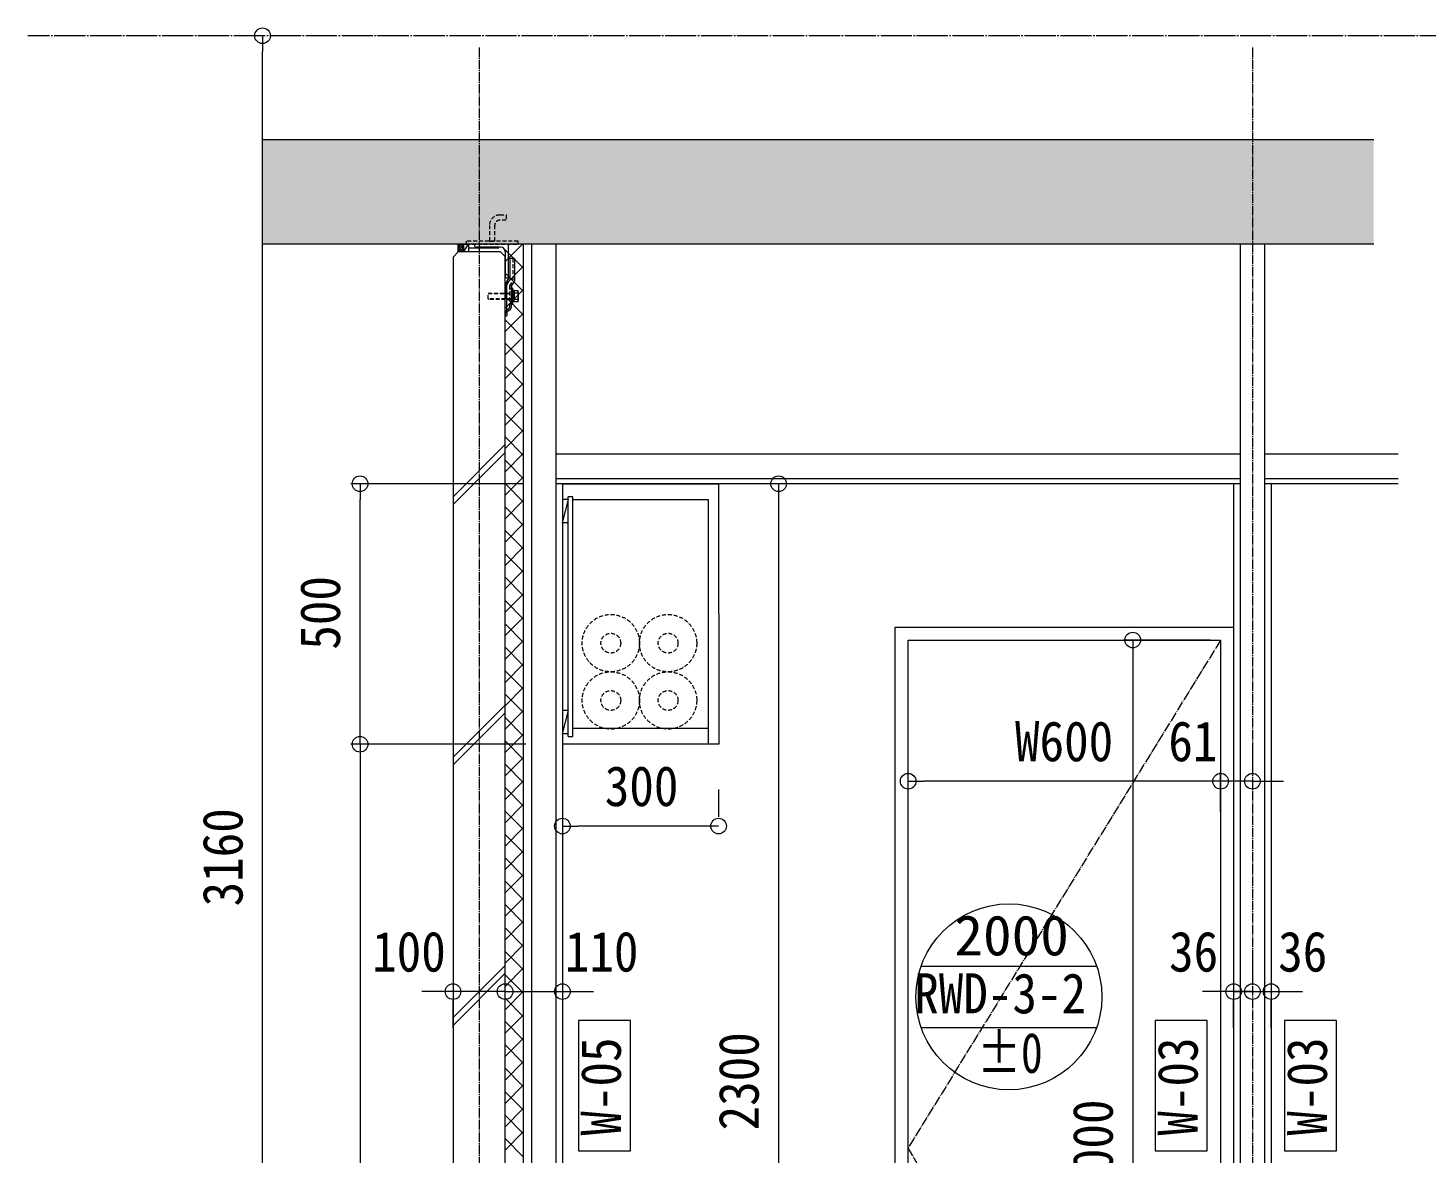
# Model space of a CAD drawing. Units: millimetres at full size, sheet at 1:30. Extents: x -17796 to 21385, y -23279 to 7734.
# Drawn here: x -7002 to -4317, y 2438 to 4598 of the extents above; entities that cross this region are included whole.
import ezdxf
from ezdxf.enums import TextEntityAlignment as Align

# ---------------------------------------------------------------- set-up
doc = ezdxf.new("R2010")
doc.units = ezdxf.units.MM
doc.header["$LTSCALE"] = 30
for name, pattern in [('USER4', [0.78, 0.6, -0.06, 0.06, -0.06]), ('USER5', [0.375, 0.25, -0.125]), ('USER7', [0.2, 0.1, -0.1]), ('USER9', [2.3, 2, -0.1, 0.1, -0.1])]:
    doc.linetypes.add(name, pattern=pattern)
for name, color, linetype, lineweight in [('0-B_0_6P', 54, 'USER4', 18), ('0-C_0_4P', 4, 'Continuous', 18), ('0-D_破線', 30, 'Continuous', 18), ('0-E_遮音材', 254, 'Continuous', 18), ('1-0_掃き出しﾏｰｸ', 253, 'USER7', 18), ('1-4_ﾌﾟﾛッﾄ', 41, 'Continuous', 18), ('1-F_衛生陶器・住設', 2, 'USER9', 18), ('2-9_', 3, 'Continuous', 18), ('2-D_', 5, 'Continuous', 18), ('3-A_建具', 6, 'Continuous', 18), ('3-B_仕上線（タイル・', 7, 'Continuous', 18), ('4-4_', 9, 'Continuous', 18), ('6-F_寸法', 2, 'Continuous', 18), ('7-4_ｶﾞｽ', 4, 'Continuous', 18), ('7-8_電気設備', 6, 'USER5', 18)]:
    doc.layers.add(name, color=color, linetype=linetype, lineweight=lineweight)
doc.styles.add('ＭＳ ゴシック', font='')
doc.styles.get('ＭＳ ゴシック').set_extended_font_data('MS Gothic')

msp = doc.modelspace()

# ---------------------------------------------------------------- linework, layer by layer
at = {"layer": '0-B_0_6P'}
for p, q in [((-6135.54, 4560.22), (-6135.54, 857.13)), ((-4650.54, 4560.22), (-4650.54, 857.13)), ((-4711.54, 3422.96), (-5311.54, 2447.96)), ((-4711.54, 1422.96), (-5311.54, 2447.96))]:
    msp.add_line(p, q, dxfattribs=at)
at = {"layer": '0-C_0_4P'}
for p, q in [((-4674.04, 3722.96), (-5988.04, 3722.96)), ((-5975.54, 3722.96), (-5975.54, 1422.96)), ((-4686.54, 3722.96), (-4686.54, 1422.96)), ((-4370.68, 3722.96), (-4627.04, 3722.96)), ((-4614.54, 3722.96), (-4614.54, 1422.96))]:
    msp.add_line(p, q, dxfattribs=at)
at = {"layer": '0-D_破線'}
for p, q in [((-6035.04, 4182.96), (-6035.04, 1222.96)), ((-5988.04, 4182.96), (-5988.04, 1222.96)), ((-4674.04, 4182.96), (-4674.04, 1222.96)), ((-4627.04, 4182.96), (-4627.04, 1222.96)), ((-4674.04, 3779.46), (-5988.04, 3779.46)), ((-4370.68, 3779.46), (-4627.04, 3779.46)), ((-4674.04, 3732.46), (-5988.04, 3732.46)), ((-4370.68, 3732.46), (-4627.04, 3732.46))]:
    msp.add_line(p, q, dxfattribs=at)
at = {"layer": '0-E_遮音材'}
msp.add_line((-6551.59, 4182.96), (-6551.59, 4382.96), dxfattribs=at)
msp.add_solid([(-6551.59, 4382.96), (-4417.39, 4382.96), (-6551.59, 4182.96), (-4417.39, 4182.96)], dxfattribs=at)
at = {"layer": '1-0_掃き出しﾏｰｸ', "color": 7, "linetype": 'Continuous'}
for p, q in [((-4417.39, 4382.96), (-6551.59, 4382.96)), ((-4417.39, 4182.96), (-6551.59, 4182.96))]:
    msp.add_line(p, q, dxfattribs=at)
at = {"layer": '1-4_ﾌﾟﾛッﾄ'}
for p, q in [((-6085.54, 4149.84), (-6052.41, 4182.96)), ((-6050.54, 4137.29), (-6085.54, 4172.29)), ((-6050.54, 4182.19), (-6051.31, 4182.96)), ((-6050.54, 4182.96), (-6050.54, 1222.96)), ((-6085.54, 4104.94), (-6050.54, 4139.94)), ((-6050.54, 4092.39), (-6085.54, 4127.39)), ((-6085.54, 4060.04), (-6050.54, 4095.04)), ((-6050.54, 4047.49), (-6085.54, 4082.49)), ((-6085.54, 4015.13), (-6050.54, 4050.13)), ((-6050.54, 4002.59), (-6085.54, 4037.59)), ((-6085.54, 3970.23), (-6050.54, 4005.23)), ((-6050.54, 3957.68), (-6085.54, 3992.68)), ((-6085.54, 3925.33), (-6050.54, 3960.33)), ((-6050.54, 3912.78), (-6085.54, 3947.78)), ((-6085.54, 3880.43), (-6050.54, 3915.43)), ((-6050.54, 3867.88), (-6085.54, 3902.88)), ((-6085.54, 3835.53), (-6050.54, 3870.53)), ((-6050.54, 3822.98), (-6085.54, 3857.98)), ((-6085.54, 3790.63), (-6050.54, 3825.63)), ((-6050.54, 3778.08), (-6085.54, 3813.08)), ((-6085.54, 3745.73), (-6050.54, 3780.73)), ((-6050.54, 3733.18), (-6085.54, 3768.18)), ((-6085.54, 3700.83), (-6050.54, 3735.83)), ((-6050.54, 3688.28), (-6085.54, 3723.28)), ((-6085.54, 3655.92), (-6050.54, 3690.92)), ((-6050.54, 3643.37), (-6085.54, 3678.37)), ((-6085.54, 3611.02), (-6050.54, 3646.02)), ((-6050.54, 3598.47), (-6085.54, 3633.47)), ((-6085.54, 3566.12), (-6050.54, 3601.12)), ((-6050.54, 3553.57), (-6085.54, 3588.57)), ((-6085.54, 3521.22), (-6050.54, 3556.22)), ((-6050.54, 3508.67), (-6085.54, 3543.67)), ((-6085.54, 3476.32), (-6050.54, 3511.32)), ((-6050.54, 3463.77), (-6085.54, 3498.77)), ((-6085.54, 3431.42), (-6050.54, 3466.42)), ((-6050.54, 3418.87), (-6085.54, 3453.87)), ((-6085.54, 3386.52), (-6050.54, 3421.52)), ((-6050.54, 3373.97), (-6085.54, 3408.97)), ((-6085.54, 3341.61), (-6050.54, 3376.61)), ((-6050.54, 3329.07), (-6085.54, 3364.07)), ((-6085.54, 3296.71), (-6050.54, 3331.71)), ((-6050.54, 3284.16), (-6085.54, 3319.16)), ((-6085.54, 3251.81), (-6050.54, 3286.81)), ((-6050.54, 3239.26), (-6085.54, 3274.26)), ((-6085.54, 3206.91), (-6050.54, 3241.91)), ((-6050.54, 3194.36), (-6085.54, 3229.36)), ((-6085.54, 3162.01), (-6050.54, 3197.01)), ((-6050.54, 3149.46), (-6085.54, 3184.46)), ((-6085.54, 3117.11), (-6050.54, 3152.11)), ((-6050.54, 3104.56), (-6085.54, 3139.56)), ((-6085.54, 3072.21), (-6050.54, 3107.21)), ((-6050.54, 3059.66), (-6085.54, 3094.66)), ((-6085.54, 3027.31), (-6050.54, 3062.31)), ((-6050.54, 3014.76), (-6085.54, 3049.76)), ((-6085.54, 2982.4), (-6050.54, 3017.4)), ((-6050.54, 2969.86), (-6085.54, 3004.86)), ((-6085.54, 2937.5), (-6050.54, 2972.5)), ((-6050.54, 2924.95), (-6085.54, 2959.95)), ((-6085.54, 2892.6), (-6050.54, 2927.6)), ((-6050.54, 2880.05), (-6085.54, 2915.05)), ((-6085.54, 2847.7), (-6050.54, 2882.7)), ((-6050.54, 2835.15), (-6085.54, 2870.15)), ((-6085.54, 2802.8), (-6050.54, 2837.8)), ((-6050.54, 2790.25), (-6085.54, 2825.25)), ((-6085.54, 2757.9), (-6050.54, 2792.9)), ((-6050.54, 2745.35), (-6085.54, 2780.35)), ((-6085.54, 2713), (-6050.54, 2748)), ((-6050.54, 2700.45), (-6085.54, 2735.45)), ((-6085.54, 2668.1), (-6050.54, 2703.1)), ((-6050.54, 2655.55), (-6085.54, 2690.55)), ((-6085.54, 2623.19), (-6050.54, 2658.19)), ((-6050.54, 2610.65), (-6085.54, 2645.65)), ((-6085.54, 2578.29), (-6050.54, 2613.29)), ((-6050.54, 2565.74), (-6085.54, 2600.74)), ((-6085.54, 2533.39), (-6050.54, 2568.39)), ((-6050.54, 2520.84), (-6085.54, 2555.84)), ((-6085.54, 2488.49), (-6050.54, 2523.49)), ((-6050.54, 2475.94), (-6085.54, 2510.94)), ((-6085.54, 2443.59), (-6050.54, 2478.59)), ((-6050.54, 2431.04), (-6085.54, 2466.04))]:
    msp.add_line(p, q, dxfattribs=at)
at = {"layer": '1-F_衛生陶器・住設'}
msp.add_line((-1647.32, 4582.96), (-7001.72, 4582.96), dxfattribs=at)
at = {"layer": '2-9_'}
msp.add_line((-5718.54, 3722.96), (-5975.54, 3722.96), dxfattribs=at)
at = {"layer": '2-D_', "color": 2}
for p, q in [((-5975.73, 3722.96), (-5698.73, 3722.96)), ((-5718.73, 3722.96), (-5675.73, 3722.96)), ((-5675.73, 3722.96), (-5675.34, 3222.96)), ((-5964.73, 3692.96), (-5975.73, 3692.96)), ((-5964.73, 3692.96), (-5975.73, 3647.96)), ((-5964.73, 3237.96), (-5964.73, 3697.96)), ((-5955.73, 3697.96), (-5964.73, 3697.96)), ((-5955.73, 3237.96), (-5955.73, 3697.96)), ((-5955.73, 3692.96), (-5695.34, 3692.96)), ((-5695.34, 3692.96), (-5695.34, 3222.96)), ((-5964.73, 3647.96), (-5975.73, 3647.96)), ((-5955.73, 3237.96), (-5955.73, 3507.96)), ((-5964.73, 3287.96), (-5975.73, 3287.96)), ((-5964.73, 3287.96), (-5975.73, 3242.96)), ((-5695.34, 3252.96), (-5955.73, 3252.96)), ((-5964.73, 3242.96), (-5975.73, 3242.96)), ((-5675.34, 3222.96), (-5975.73, 3222.96)), ((-5964.73, 3237.96), (-5955.73, 3237.96))]:
    msp.add_line(p, q, dxfattribs=at)
at = {"layer": '3-A_建具'}
for p, q in [((-5286.81, 2796.61), (-4949.54, 2796.61)), ((-5286.81, 2679.35), (-4949.54, 2679.35))]:
    msp.add_line(p, q, dxfattribs=at)
msp.add_circle((-5118.18, 2737.98), 178.54, dxfattribs=at)
at = {"layer": '3-B_仕上線（タイル・'}
for p, q in [((-6551.31, 4582.96), (-6551.31, 4552.96)), ((-6364.1, 3722.96), (-6364.1, 3692.96)), ((-5560.27, 3722.96), (-5560.27, 3692.96)), ((-4880.35, 3422.96), (-4880.35, 3392.96)), ((-6364.1, 3222.96), (-6364.1, 3252.96)), ((-6364.1, 3222.96), (-6364.1, 3192.96)), ((-5311.54, 3151.96), (-5281.54, 3151.96)), ((-4711.54, 3151.96), (-4741.54, 3151.96)), ((-4711.54, 3151.96), (-4741.54, 3151.96)), ((-4650.54, 3151.96), (-4620.54, 3151.96)), ((-5975.54, 3065.86), (-5945.54, 3065.86)), ((-5675.54, 3065.86), (-5705.54, 3065.86)), ((-6185.54, 2748.16), (-6215.54, 2748.16)), ((-6085.54, 2748.16), (-6115.54, 2748.16)), ((-6085.54, 2748.16), (-6055.54, 2748.16)), ((-5975.54, 2748.16), (-5945.54, 2748.16)), ((-4686.54, 2748.16), (-4716.54, 2748.16)), ((-4650.54, 2748.16), (-4680.54, 2748.16)), ((-4650.54, 2748.16), (-4620.54, 2748.16)), ((-4614.54, 2748.16), (-4584.54, 2748.16))]:
    msp.add_line(p, q, dxfattribs=at)
at = {"layer": '3-B_仕上線（タイル・', "color": 6}
for p, q in [((-6531.31, 4582.96), (-6533.81, 4582.96)), ((-6551.31, 1452.96), (-6551.31, 4552.96)), ((-6051.52, 3722.96), (-6381.6, 3722.96)), ((-5453.3, 3722.96), (-5577.77, 3722.96)), ((-6364.1, 3252.96), (-6364.1, 3692.96)), ((-5560.27, 3692.96), (-5560.27, 1452.96)), ((-4731.54, 3422.96), (-4897.85, 3422.96)), ((-4880.35, 3392.96), (-4880.35, 1452.96)), ((-6045.54, 3222.96), (-6381.6, 3222.96)), ((-6045.54, 3222.96), (-6381.6, 3222.96)), ((-4650.54, 3221.96), (-4650.54, 3169.46)), ((-6364.1, 3192.96), (-6364.1, 1452.96)), ((-4711.54, 3143.72), (-4711.54, 3169.46)), ((-4711.54, 3093.72), (-4711.54, 3169.46)), ((-4741.54, 3151.96), (-5281.54, 3151.96)), ((-4741.54, 3151.96), (-4771.54, 3151.96)), ((-4650.54, 3151.96), (-4711.54, 3151.96)), ((-4620.54, 3151.96), (-4590.54, 3151.96)), ((-5975.54, 3135.86), (-5975.54, 3083.36)), ((-5675.54, 3135.86), (-5675.54, 3083.36)), ((-5311.54, 3131.96), (-5311.54, 3134.46)), ((-5705.54, 3065.86), (-5945.54, 3065.86)), ((-5975.54, 2818.16), (-5975.54, 2765.66)), ((-4650.54, 2818.16), (-4650.54, 2765.66)), ((-4650.54, 2818.16), (-4650.54, 2765.66)), ((-6215.54, 2748.16), (-6245.54, 2748.16)), ((-6085.54, 2748.16), (-6185.54, 2748.16)), ((-6115.54, 2748.16), (-6145.54, 2748.16)), ((-6085.54, 2748.16), (-5975.54, 2748.16)), ((-6055.54, 2748.16), (-6025.54, 2748.16)), ((-5945.54, 2748.16), (-5915.54, 2748.16)), ((-4716.54, 2748.16), (-4746.54, 2748.16)), ((-4680.54, 2748.16), (-4710.54, 2748.16)), ((-4686.54, 2748.16), (-4650.54, 2748.16)), ((-4650.54, 2748.16), (-4614.54, 2748.16)), ((-4620.54, 2748.16), (-4590.54, 2748.16)), ((-4584.54, 2748.16), (-4554.54, 2748.16)), ((-6185.54, 2678.16), (-6185.54, 2730.66)), ((-6085.54, 2678.16), (-6085.54, 2730.66)), ((-6085.54, 2679.16), (-6085.54, 2730.66)), ((-4686.54, 2678.16), (-4686.54, 2730.66)), ((-4614.54, 2678.16), (-4614.54, 2730.66))]:
    msp.add_line(p, q, dxfattribs=at)
at = {"layer": '3-B_仕上線（タイル・'}
for centre in [(-6551.31, 4582.96), (-6364.1, 3722.96), (-5560.27, 3722.96), (-4880.35, 3422.96), (-6364.1, 3222.96), (-6364.1, 3222.96), (-5311.54, 3151.96), (-4711.54, 3151.96), (-4711.54, 3151.96), (-4650.54, 3151.96), (-5975.54, 3065.86), (-5675.54, 3065.86), (-6185.54, 2748.16), (-6085.54, 2748.16), (-6085.54, 2748.16), (-5975.54, 2748.16), (-4686.54, 2748.16), (-4650.54, 2748.16), (-4650.54, 2748.16), (-4614.54, 2748.16)]:
    msp.add_circle(centre, 15, dxfattribs=at)
at = {"layer": '4-4_', "color": 2}
for points in [[(-5844.89, 2442.56), (-5844.89, 2692.56), (-5944.89, 2692.56), (-5944.89, 2442.56)], [(-4737.35, 2442.56), (-4737.35, 2692.56), (-4837.35, 2692.56), (-4837.35, 2442.56)], [(-4489.14, 2442.56), (-4489.14, 2692.56), (-4589.14, 2692.56), (-4589.14, 2442.56)]]:
    msp.add_lwpolyline(points, close=True, dxfattribs=at)
at = {"layer": '6-F_寸法', "linetype": 'USER5'}
for p, q in [((-6095.54, 4238.96), (-6083.57, 4238.96)), ((-6083.57, 4228.96), (-6095.54, 4228.96)), ((-6083.57, 4238.96), (-6083.57, 4228.96)), ((-6070.74, 4155.46), (-6070.74, 4113.02)), ((-6076.74, 4103.02), (-6070.74, 4113.02)), ((-6118.24, 4088.26), (-6117.54, 4088.96)), ((-6118.24, 4088.26), (-6073.54, 4088.26)), ((-6118.24, 4077.66), (-6118.24, 4088.26)), ((-6117.54, 4088.96), (-6073.54, 4088.96)), ((-6076.74, 4061.96), (-6076.74, 4103.02)), ((-6073.54, 4097.96), (-6076.74, 4097.96)), ((-6118.24, 4077.66), (-6117.54, 4076.96)), ((-6073.54, 4077.66), (-6118.24, 4077.66)), ((-6073.54, 4076.96), (-6117.54, 4076.96)), ((-6081.09, 4057.64), (-6078.18, 4059.39)), ((-6073.54, 4067.96), (-6076.74, 4067.96))]:
    msp.add_line(p, q, dxfattribs=at)
at = {"layer": '6-F_寸法'}
for p, q in [((-6175.54, 4180.19), (-6172.76, 4182.96)), ((-6175.54, 4175.7), (-6168.27, 4182.96)), ((-6175.54, 4171.21), (-6165.54, 4181.21)), ((-6165.54, 4169.15), (-6175.54, 4179.15)), ((-6168.84, 4167.96), (-6175.54, 4174.66)), ((-6173.33, 4167.96), (-6175.54, 4170.17)), ((-6165.54, 4173.64), (-6174.86, 4182.96)), ((-6174.29, 4167.96), (-6165.54, 4176.72)), ((-6165.54, 4178.13), (-6170.37, 4182.96)), ((-6169.8, 4167.96), (-6165.54, 4172.23)), ((-6165.54, 4182.62), (-6165.88, 4182.96)), ((-6165.54, 4167.96), (-6155.54, 4182.96)), ((-6153.86, 4175.66), (-6097.76, 4175.66)), ((-6094.04, 4176.96), (-6140.54, 4176.96)), ((-6085.54, 4168.46), (-6085.54, 4121.96)), ((-6079.54, 4182.96), (-6079.54, 4117.96)), ((-6067.54, 4155.46), (-6079.54, 4155.46)), ((-6076.34, 4155.46), (-6076.34, 4114.58)), ((-6067.54, 4155.46), (-6067.54, 4112.14)), ((-6085.54, 4105.46), (-6079.54, 4115.46)), ((-6082.34, 4104.57), (-6076.34, 4114.58)), ((-6079.54, 4117.96), (-6081.54, 4117.96)), ((-6073.54, 4102.14), (-6067.54, 4112.14)), ((-6082.34, 4050.06), (-6082.34, 4104.57)), ((-6073.54, 4061.96), (-6073.54, 4102.14)), ((-6068.24, 4072.21), (-6068.24, 4093.71)), ((-6068.24, 4093.71), (-6061.24, 4093.71)), ((-6061.24, 4088.96), (-6068.24, 4088.96)), ((-6068.24, 4088.96), (-6068.24, 4076.96)), ((-6061.24, 4093.71), (-6061.24, 4072.21)), ((-6060.24, 4090.65), (-6060.24, 4074.51)), ((-6085.54, 4055.06), (-6085.54, 4045.46)), ((-6082.34, 4055.06), (-6082.34, 4045.46)), ((-6079.44, 4054.9), (-6076.53, 4056.66)), ((-6061.24, 4076.96), (-6068.24, 4076.96)), ((-6061.24, 4072.21), (-6068.24, 4072.21)), ((-6085.54, 4045.46), (-6082.34, 4045.46)), ((-6185.54, 3698.16), (-6085.54, 3798.16)), ((-6185.54, 3683.16), (-6085.54, 3783.16)), ((-6185.54, 3198.16), (-6085.54, 3298.16)), ((-6185.54, 3183.16), (-6085.54, 3283.16)), ((-6185.54, 2698.16), (-6085.54, 2798.16)), ((-6185.54, 2683.16), (-6085.54, 2783.16))]:
    msp.add_line(p, q, dxfattribs=at)
at = {"layer": '6-F_寸法', "linetype": 'USER5'}
msp.add_lwpolyline([(-6115.54, 4218.96), (-6115.54, 4188.96), (-6105.54, 4188.96), (-6105.54, 4218.96)], dxfattribs=at)
msp.add_lwpolyline([(-6160.54, 4182.96), (-6060.54, 4182.96), (-6060.54, 4188.96), (-6160.54, 4188.96)], close=True, dxfattribs=at)
at = {"layer": '6-F_寸法'}
for points in [[(-6085.54, 1842.36), (-6085.54, 4158.96), (-6094.54, 4167.96), (-6175.54, 4167.96), (-6185.54, 4157.96), (-6185.54, 1842.36)], [(-6079.54, 4182.96), (-6144.54, 4182.96), (-6144.54, 4180.96)], [(-6079.54, 4155.46), (-6079.54, 4134.92), (-6079.54, 4115.46)], [(-6085.54, 4050.06), (-6085.54, 4105.46), (-6085.54, 4077.66)], [(-6068.24, 4093.71), (-6070.21, 4093.71), (-6071.24, 4084.35)], [(-6068.24, 4093.71), (-6069.26, 4084.35), (-6071.24, 4084.35)], [(-6068.24, 4081.57), (-6070.21, 4081.57), (-6071.24, 4072.21)], [(-6068.24, 4081.57), (-6069.26, 4072.21), (-6071.24, 4072.21)]]:
    msp.add_lwpolyline(points, dxfattribs=at)
for points in [[(-6175.54, 4182.96), (-6165.54, 4182.96), (-6165.54, 4167.96), (-6175.54, 4167.96)], [(-6165.54, 4182.96), (-6155.54, 4182.96), (-6155.54, 4167.96), (-6165.54, 4167.96)], [(-6071.24, 4098.96), (-6071.24, 4066.96), (-6073.54, 4066.96), (-6073.54, 4098.96)]]:
    msp.add_lwpolyline(points, close=True, dxfattribs=at)
at = {"layer": '6-F_寸法', "linetype": 'USER5'}
for centre, radius, start, end in [((-6095.54, 4218.96), 20, 90, 180), ((-6095.54, 4218.96), 10, 90, 180), ((-6076.34, 4049.76), 9.2, 121.14508, 180), ((-6079.74, 4061.96), 3, 301.14508, 0)]:
    msp.add_arc(centre, radius, start, end, dxfattribs=at)
at = {"layer": '6-F_寸法'}
for centre, radius, start, end in [((-6140.54, 4180.96), 4, 180, 270), ((-6094.04, 4168.46), 8.5, 0, 90), ((-6081.54, 4121.96), 4, 180, 270), ((-6078.74, 4082.96), 18.5, 341.07497, 18.92503), ((-6063.32, 4091.34), 3.16, 311.299, 48.7025), ((-6076.34, 4049.76), 6, 121.14508, 180), ((-6079.74, 4061.96), 6.2, 301.14508, 0), ((-6063.55, 4074.59), 3.32, 314.29608, 45.70244)]:
    msp.add_arc(centre, radius, start, end, dxfattribs=at)
at = {"layer": '7-4_ｶﾞｽ'}
for points in [[(-5336.54, 1876.81), (-5336.54, 3447.96), (-4686.54, 3447.96)], [(-5311.54, 1871.65), (-5311.54, 3422.96), (-4711.54, 3422.96), (-4711.54, 1422.96)]]:
    msp.add_lwpolyline(points, dxfattribs=at)
at = {"layer": '7-8_電気設備'}
for centre, radius in [((-5882.54, 3416.95), 55), ((-5772.54, 3416.95), 55), ((-5882.54, 3416.95), 19), ((-5772.54, 3416.95), 19), ((-5882.54, 3306.95), 55), ((-5772.54, 3306.95), 55), ((-5882.54, 3306.95), 19), ((-5772.54, 3306.95), 19)]:
    msp.add_circle(centre, radius, dxfattribs=at)

# ---------------------------------------------------------------- texts
at = {"layer": '3-A_建具', "style": 'ＭＳ ゴシック'}
for s, width, p in [('2000', 1.05, (-5222.79, 2794.45)), ('RWD-3-2', 0.9, (-5299.89, 2683.18)), ('±0', 0.8, (-5178.79, 2568.95))]:
    msp.add_text(s, height=76.97, dxfattribs=dict(at, width=width)).set_placement(p, align=Align.BOTTOM_LEFT)
at = {"layer": '3-B_仕上線（タイル・', "color": 9, "style": 'ＭＳ ゴシック', "width": 0.9}
for s, p in [('500', (-6379.3, 3404.39)), ('3160', (-6566.5, 2911.53)), ('2300', (-5575.46, 2481.53)), ('H2000', (-4895.55, 2305.25))]:
    msp.add_text(s, height=76.98, rotation=90, dxfattribs=at).set_placement(p, align=Align.BOTTOM_LEFT)
for s, p in [('W600', (-5106.39, 3167.16)), ('61', (-4811.91, 3167.16)), ('300', (-5894.11, 3081.06)), ('100', (-6340.8, 2763.36)), ('110', (-5970.89, 2763.36)), ('36', (-4810.55, 2763.36)), ('36', (-4601.04, 2763.36))]:
    msp.add_text(s, height=76.98, dxfattribs=at).set_placement(p, align=Align.BOTTOM_LEFT)
at = {"layer": '4-4_', "color": 2, "style": 'ＭＳ ゴシック', "width": 0.9}
for s, p in [('W-05', (-5840.09, 2471.56)), ('W-03', (-4732.54, 2471.56)), ('W-03', (-4484.34, 2471.56))]:
    msp.add_text(s, height=76.97, rotation=90, dxfattribs=at).set_placement(p, align=Align.BOTTOM_LEFT)

doc.saveas('drawing.dxf')
